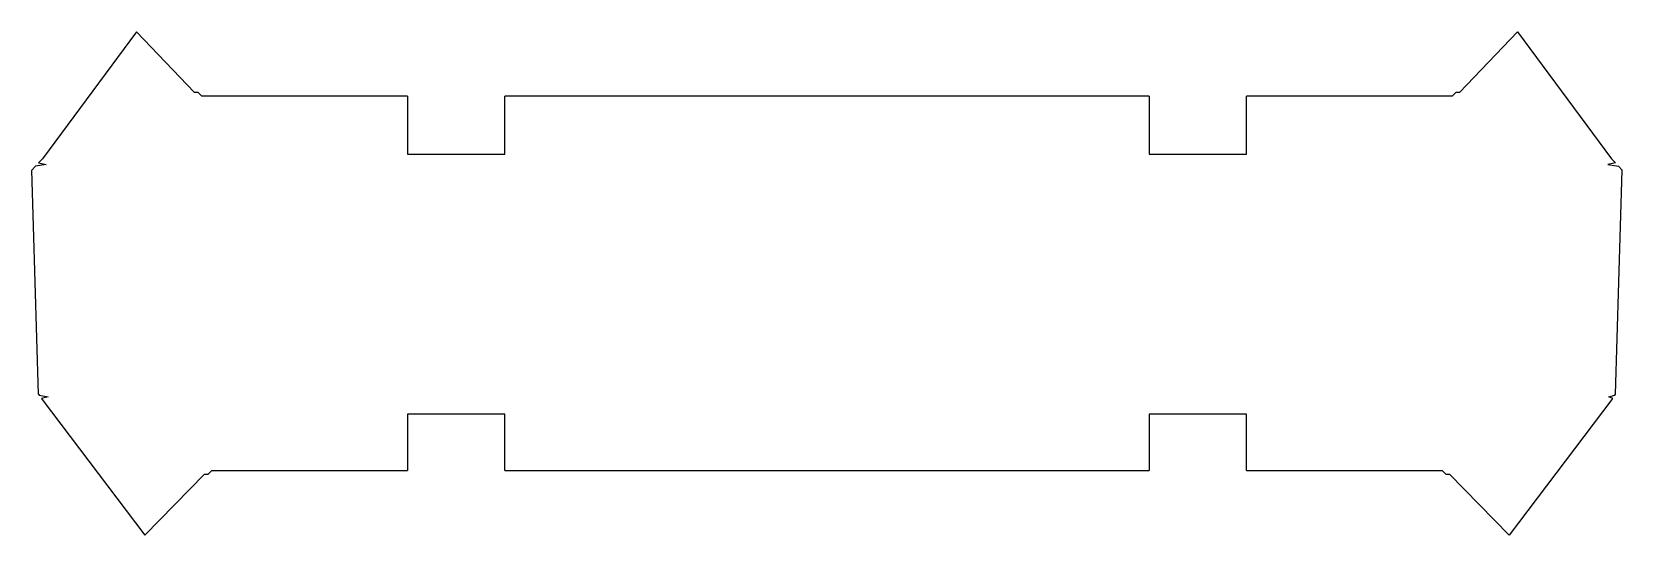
# Model space of a CAD drawing. Extents: x -981 to 981, y 6105 to 6726.
import ezdxf

# ---------------------------------------------------------------- set-up
doc = ezdxf.new("R2010")
doc.units = 0
doc.layers.get('0').update_dxf_attribs({"linetype": 'CONTINUOUS'})

msp = doc.modelspace()

# ---------------------------------------------------------------- linework, layer by layer
for p, q in [((-851.9, 6725.5), (-967.8, 6569.1)), ((-780.3, 6650.9), (-851.9, 6725.5)), ((852, 6725.6), (780.3, 6650.9)), ((852, 6725.6), (967.9, 6569.1)), ((-775.7, 6650.9), (-780.3, 6650.9)), ((-775.7, 6650.9), (-771.3, 6646.2)), ((775.7, 6650.9), (771.3, 6646.2)), ((780.3, 6650.9), (775.7, 6650.9)), ((-517.5, 6646.2), (-771.3, 6646.2)), ((-517.5, 6646.2), (-517.5, 6574.8)), ((397.5, 6646.2), (-397.5, 6646.2)), ((-397.5, 6574.8), (-397.5, 6646.2)), ((397.5, 6646.2), (397.5, 6574.8)), ((517.5, 6574.8), (517.5, 6646.2)), ((771.3, 6646.2), (517.5, 6646.2)), ((-517.5, 6574.8), (-397.5, 6574.8)), ((397.5, 6574.8), (517.5, 6574.8)), ((-976.2, 6560), (-980.9, 6554.8)), ((-972.7, 6278.9), (-980.9, 6554.8)), ((-963.1, 6562), (-976.2, 6560)), ((-967.8, 6569.1), (-972.5, 6564)), ((-972.5, 6564), (-963.1, 6562)), ((972.6, 6564), (963.2, 6562)), ((963.2, 6562), (976.2, 6560)), ((972.6, 6564), (967.9, 6569.1)), ((972.7, 6278.9), (980.9, 6554.8)), ((980.9, 6554.8), (976.2, 6560)), ((-972.7, 6278.9), (-971.7, 6277.4)), ((971.8, 6277.4), (972.7, 6278.9)), ((-971.7, 6277.4), (-960.8, 6275.4)), ((-960.8, 6275.4), (-969.1, 6273.4)), ((-969.1, 6273.4), (-968.2, 6272)), ((-968.2, 6272), (-841.6, 6104.9)), ((968.2, 6272), (841.7, 6104.8)), ((964.6, 6275.4), (971.8, 6277.4)), ((969.2, 6273.4), (964.6, 6275.4)), ((968.2, 6272), (969.2, 6273.4)), ((-397.5, 6254.2), (-517.5, 6254.2)), ((-517.5, 6254.2), (-517.5, 6184.5)), ((-397.5, 6184.5), (-397.5, 6254.2)), ((517.5, 6254.2), (397.5, 6254.2)), ((397.5, 6254.2), (397.5, 6184.5)), ((517.5, 6184.5), (517.5, 6254.2)), ((-841.6, 6104.9), (-767.8, 6179.9)), ((-767.8, 6179.9), (-763.2, 6179.9)), ((-758.7, 6184.5), (-763.2, 6179.9)), ((-758.7, 6184.5), (-517.5, 6184.5)), ((-397.5, 6184.5), (397.5, 6184.5)), ((517.5, 6184.5), (758.7, 6184.5)), ((758.7, 6184.5), (763.2, 6179.9)), ((763.2, 6179.9), (767.8, 6179.9)), ((767.8, 6179.9), (841.7, 6104.8))]:
    msp.add_line(p, q)

doc.saveas('drawing.dxf')
